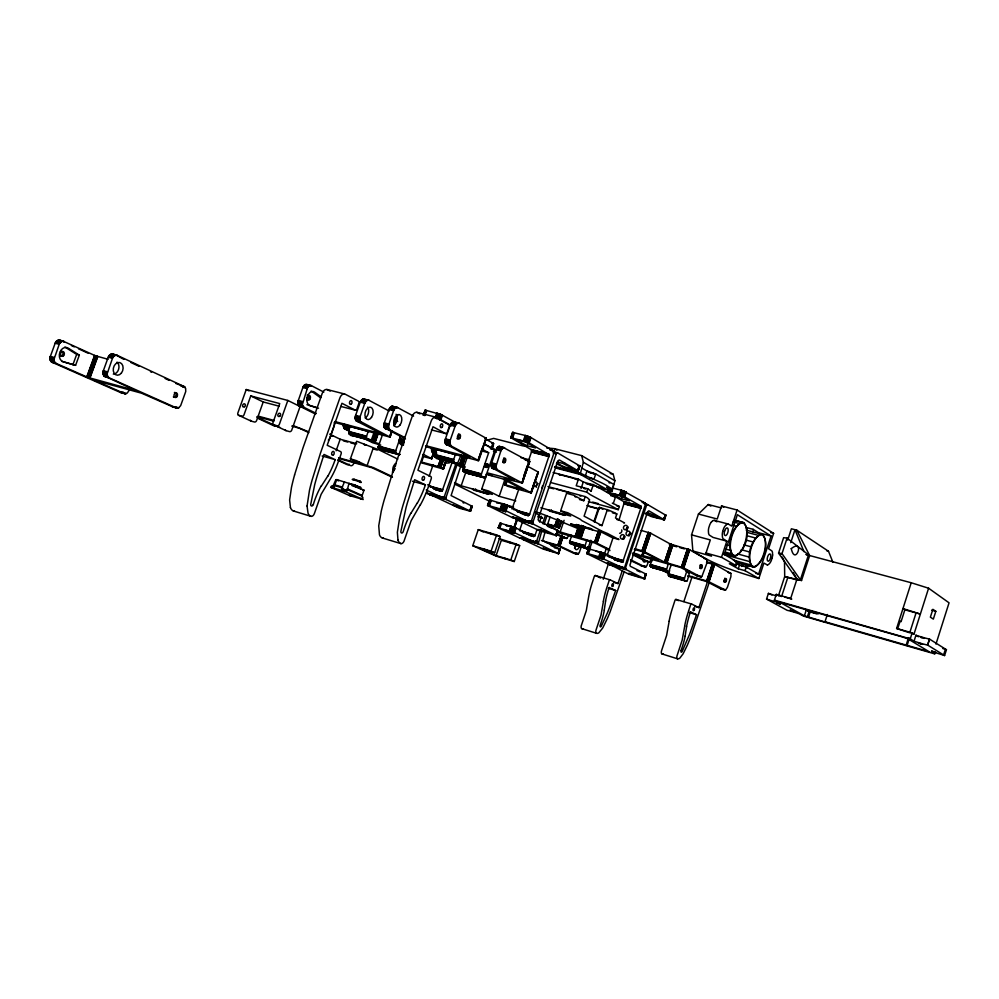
<?xml version="1.0" encoding="UTF-8"?>
<svg xmlns="http://www.w3.org/2000/svg" width="999" height="999" viewBox="0 0 999 999"><rect width="100%" height="100%" fill="white"/><g stroke="black" fill="none" stroke-linecap="round" stroke-linejoin="round"><path stroke-width="1.5" d="M669.742 570.766L668.493 572.19L666.308 570.591L668.393 563.336M671.615 575.923C664.947 580.169 671.066 564.148 671.678 564.959M315.534 414.061L299.5 406.131L298.264 404.707L298.102 401.074L302.872 387.5L304.545 385.015L306.718 384.44L311.451 385.689L323.838 392.095M316.308 413.449L303.821 407.267L302.285 404.745L307.442 387.999L308.866 386.126L311.039 385.539M689.872 571.366L687.449 580.207L686.213 581.318L684.49 580.407L684.24 579.108L687.25 569.78M607.454 548.888L607.966 549.925L608.915 548.863M343.394 426.049L343.594 424.213L347.814 425.337L347.764 428.309L349.063 430.144L344.505 428.796L343.394 426.049L347.615 427.172M354.071 435.015C348.876 438.524 347.065 428.958 350.861 426.635L368.993 431.63M334.777 421.528L381.443 433.841L356.356 420.941L355.244 418.631L355.607 415.397L360.489 401.548L363.199 398.976L368.956 400.299L389.185 411.026M334.715 422.515L390.159 437.15L360.264 421.391L359.915 417.22L364.76 403.321L366.421 400.761L368.569 400.149M349.5 434.203L367.045 438.973L366.358 436.825L368.244 431.256M400.099 454.258L381.843 450.137L378.696 448.501L378.421 446.378L382.567 434.453M405.494 439.023L384.403 427.734L384.091 423.539L388.961 409.503L391.908 406.268L397.352 407.455L413.574 416.121M404.595 437.425L389.96 429.907L388.623 427.934L388.698 424.737L393.818 410.052L395.229 408.091L397.352 407.455M399.513 454.695L395.966 453.284L395.442 451.623L400.724 436.088M403.359 445.279C398.289 444.617 398.813 438.861 400.711 435.614M403.858 443.256L404.12 439.61L399.725 438.436M488.199 465.334L487.687 463.848L486.463 464.423L486.538 467.47L488.199 465.334L485.402 464.585M435.552 453.908L432.192 451.985L431.556 448.226M439.822 458.029C434.515 461.738 433.316 451.486 436.888 449.475L456.118 454.77M431.593 450.649L436.101 451.848L436.201 448.788M425.899 445.704L469.967 457.292L445.504 443.793L445.454 438.848L450.437 424.513L453.096 421.815L459.115 423.201L486.401 438.399L485.352 438.286M460.701 466.333L451.086 495.566L472.077 506.243L470.529 511.276L446.278 499.575L445.679 498.501L457.33 463.773L461.188 454.945M486.326 438.286L478.733 460.664L451.236 446.029L449.862 443.431L450.274 440.109L455.269 425.749L456.668 423.726L458.741 423.052M772.602 555.007L772.489 552.572A7.492 3.109 -74.7 0 0 771.852 550.899L768.581 548.738L773.613 533.341L737.087 510.002L721.54 505.969L717.232 519.005L698.438 514.048L691.545 534.852L692.856 550.973C713.011 564.647 735.963 571.49 758.853 578.508L763.898 563.074L767.269 564.91M435.427 457.28L454.108 462.35L453.471 460.164L455.407 454.395M483.553 443.568L494.13 449.338L494.742 450.549L485.264 477.784L466.333 473.051L463.336 471.428L463.111 469.255L467.532 456.343M485.264 477.784L481.68 476.511L481.256 474.488L488.661 452.734L482.042 449.15M487.699 472.952L514.11 479.932L491.62 467.52L491.433 463.449L496.366 449.026L498.076 446.765L499.962 446.541M338.611 457.754L361.139 464.023L350.387 458.916L356.655 441.258L379.258 450L397.764 459.078M527.584 466.196L538.386 472.14L531.381 492.907L504.22 478.558L522.44 483.091L497.152 469.692L495.879 466.633L501.073 450.249L503.558 447.614L529.745 461.738L528.683 461.613M522.427 538.049L522.914 539.497L543.144 549.038L558.678 553.683L560.077 549.15L542.719 540.596L545.179 531.518M527.959 462.325L531.543 451.798L531.368 449.725L510.701 437.624L527.996 442.195L549.35 454.907L529.557 514.31L528.246 515.621L523.501 514.323M515.322 517.894L515.884 519.268L539.285 530.669L556.418 535.651L533.466 524.238L533.116 521.678L556.505 453.371L557.679 452.934L579.969 466.021L577.909 465.771M558.678 553.683L538.236 543.793L541.608 531.593M590.809 540.259L588.336 547.564L587.137 548.688L569.917 543.344L569.692 541.533L571.69 535.651L568.768 534.665L571.678 535.626M400.199 442.932L400.674 444.48L401.923 444.105M587.137 548.688L584.765 546.853L586.825 540.009M123.264 392.058L120.429 392.482L51.611 362.05L50.087 359.665L50.125 357.055L55.17 343.231C56.394 338.948 61.738 339.772 64.373 342.32M124.101 359.353C120.005 358.054 111.126 349.725 108.242 357.217L103.122 371.366L103.771 375.674L135.876 390.621L87.862 377.397L56.056 363.386L54.495 361.888L53.946 359.465L59.428 343.668L61.039 341.783L63.124 341.171L95.405 355.769L108.029 359.29M619.055 519.855L624.437 502.022L607.604 492.257L608.266 489.597M609.053 564.023L628.796 574.188L644.817 578.921L625.961 569.517L625.724 567.232L646.653 505.044L647.639 504.607L665.983 515.334L664.797 515.297M689.298 570.928L688.199 572.976L687.961 570.978M607.854 562.912L606.83 563.411L587.175 553.796L588.311 548.713L604.045 553.209L622.764 561.913L641.183 507.092L640.759 506.081L624.038 496.528L607.392 491.995M668.493 572.19L652.397 567.582C647.002 566.683 653.758 559.153 652.697 558.691C650.561 557.704 649.338 557.979 652.247 558.778M107.118 373.838L112.687 357.692L114.298 355.744L116.871 355.182L184.103 386.526L185.664 388.474L185.727 391.558L180.669 405.619L178.721 407.792L176.823 408.104L109.166 377.834L107.642 376.311L107.118 373.838L102.947 372.714M733.154 555.781C726.148 545.804 731.256 528.071 741.708 522.227L744.03 522.714C750.811 532.779 745.803 550.162 735.489 556.168L724.4 553.371M752.309 566.845C745.666 557.055 750.661 539.997 760.676 534.128L762.886 534.565C769.317 544.455 764.422 561.176 754.545 567.195L737.274 562.687M603.433 601.261L601.023 615.159L596.078 629.907A2.96 1.436 -72.7 0 0 596.565 633.291A8.042 3.896 -72.8 0 0 598.838 632.792L602.709 627.996L607.355 618.531A126.111 64.598 -73.4 0 0 610.314 611.326L624.275 571.391M604.245 610.077L605.606 600.986M669.168 621.278L666.608 635.451L661.613 650.524A3.022 1.361 -72.8 0 0 662.012 653.933L677.509 658.803M684.74 625.986L682.142 640.222L677.359 654.782A3.034 1.349 -72.9 0 0 677.434 658.778A8.279 3.671 -72.9 0 0 679.919 658.041L683.141 653.771L687.349 645.154A120.592 56.319 -73.5 0 0 691.008 636.076L709.465 581.83M686.613 626.723L685.114 636.038M546.74 447.977L554.22 448.638L581.68 455.631L613.211 474.275L614.885 480.719L612.125 491.208L597.09 487.25M585.339 475.899L586.987 471.004L595.741 473.951L613.686 484.365L612.075 489.16C602.434 481.83 590.871 478.796 580.481 473.114L583.354 462.275L581.68 455.631M722.689 531.418L723.663 528.459A7.93 3.472 -74.9 0 1 725.012 526.098L726.573 524.45M772.177 557.817L771.265 560.601A7.492 3.109 -74.7 0 1 770.017 562.912L768.618 564.435A7.492 3.109 -74.7 0 1 767.294 564.885M294.568 474.912L302.972 447.939L322.215 393.394A5.794 3.734 -76.3 0 1 327.51 389.71L330.169 391.096M944.592 655.556L946.44 649.725L929.482 639.06A14.061 1.261 17.6 0 1 915.946 635.227L914.048 641.196A14.073 1.211 17.6 0 0 927.584 645.054L944.592 655.556A13.561 1.111 17.6 0 0 931.38 651.748L934.927 653.92L803.396 616.071L799.225 613.786A12.775 1.024 18 0 0 787.15 610.314L766.558 599.063L768.406 593.381A13.249 1.161 18.1 0 0 776.348 595.829M935.826 611.313L933.341 619.118L930.381 617.145L932.879 609.303L935.826 611.313L931.592 610.152M927.584 645.054L929.482 639.06M927.596 645.242L929.507 639.248M935.963 644.105L949.05 602.822L928.595 588.224L911.213 582.754L806.181 554.62M943.568 655.082L945.416 649.25M916.071 612.899L909.727 632.804L896.615 628.471L911.213 582.754M897.577 629.058L900.111 621.103L901.061 621.69L904.857 609.79L902.971 608.566L920.366 614.085L904.857 609.79M827.322 614.51L824.987 621.74L825.986 622.302L804.382 615.821L779.732 602.235L902.596 637L907.816 638.786L929.02 651.66L906.168 645.092L908.528 637.649M907.067 645.629L909.427 638.199M914.048 641.196L910.239 638.873L912.149 632.866L896.615 628.471M911.163 633.216L914.023 634.028L928.595 588.224M784.977 597.152L791.757 599.075L790.684 598.463L796.927 579.245L793.256 572.614M782.155 557.055L784.502 561.85L784.702 576.548L801.535 580.519L809.64 555.544L796.777 530.194L791.383 528.783L787.699 540.097M804.382 615.821L806.181 610.277L818.144 613.973M807.417 616.695L809.215 611.138M808.428 617.257L810.226 611.713M755.831 573.339L758.616 574.113L771.066 536.038L737.374 514.697L724.287 554.445L737.374 561.95L736.163 565.634L729.332 563.748L738.261 568.793L745.029 570.666L758.853 578.508M787.062 538.136L808.516 554.832L800.399 579.832L782.005 553.621L787.062 538.136L783.616 537.662L778.571 553.109L796.927 579.245L801.535 580.519M790.758 542.657L794.979 529.72L803.92 551.585M766.558 599.063A13.249 1.111 18.1 0 0 778.883 602.584L774.412 600.137L776.285 594.393L790.684 598.463M787.811 577.41L781.593 596.49L778.483 595.616L784.702 576.548L797.664 580.132M738.261 568.793L739.46 565.147L735.639 562.961M745.029 570.666L746.228 567.02L739.46 565.147M747.002 567.919L747.889 565.209M683.878 601.56L692.182 576.423M692.856 550.973L711.513 556.143L705.993 553.034L710.314 539.947L691.545 534.852M688.598 610.926L690.509 605.169A1.511 0.674 -73.7 0 1 691.595 604.033L698.888 607.604L713.486 563.748L706.867 561.875M688.436 575.711L706.743 580.931L712.499 563.448M706.743 580.931L712.737 563.511M706.967 581.006L712.986 563.586M707.217 581.081L713.236 563.661M713.736 563.836L730.968 573.588L730.906 576.66L727.384 587.424L725.536 590.109L707.966 581.331L713.486 563.748M708.204 581.406L713.973 563.923M708.428 581.493L714.185 563.998M708.628 581.568L714.385 564.085M708.803 581.643L714.56 564.16M709.078 581.78L714.71 564.235M736.163 565.634L721.503 557.317L726.835 541.146L723.189 538.811A7.93 3.472 -74.9 0 1 722.427 537.025L722.265 534.428A7.93 3.472 -74.9 0 1 722.702 531.443M737.087 510.002L731.78 526.123L728.396 524.088L714.185 520.342A7.892 3.509 -74.9 0 0 712.649 520.854M644.33 578.883L645.966 574.075L630.357 566.296L629.919 565.084L647.627 511.688L648.875 510.826L664.485 519.867L651.173 516.52L645.229 513.711M663.96 519.93L665.621 515.034M644.555 578.921L645.966 574.075M664.198 519.955L665.821 515.159M644.717 578.933L646.166 574.188M664.36 519.942L665.933 515.259M670.491 544.105L689.322 549.662L706.668 559.278L706.942 562.974L701.885 576.498L700.624 576.848L683.129 567.644L664.51 562.1L670.491 544.105L650.599 533.191L641.083 530.394M664.647 562.162L670.616 544.18M664.797 562.237L670.779 544.255M664.984 562.312L670.966 544.33M665.197 562.4L671.178 544.418M665.434 562.487L671.403 544.505M665.671 562.574L671.64 544.592M665.921 562.662L671.902 544.68M666.183 562.749L672.152 544.767M666.445 562.824L672.414 544.855M666.695 562.912L672.664 544.93M666.932 562.974L672.901 544.992M681.38 567.07L687.374 548.988M681.63 567.132L687.612 549.063M681.88 567.22L687.861 549.138M682.13 567.295L688.124 549.225M682.392 567.382L688.386 549.313M682.654 567.469L688.636 549.4M682.891 567.557L688.885 549.487M683.129 567.644L689.11 549.575M683.328 567.732L689.322 549.662M683.516 567.807L689.51 549.737M683.803 567.944L689.66 549.812M613.561 582.267L617.969 583.566L622.327 570.541M634.952 548.751L642.107 550.761L648.251 532.355M642.107 550.761L648.488 532.43M642.357 550.836L648.751 532.504M642.607 550.911L649.013 532.579M664.51 562.1L643.131 551.086L649.275 532.679M632.367 553.196C640.234 553.021 644.23 560.951 643.306 551.236M642.07 555.531L649.537 532.767M641.932 555.357L649.787 532.854M642.22 555.981L650.024 532.942M642.444 556.043L650.237 533.029M642.632 556.093L650.424 533.116M644.455 551.598L650.599 533.191M644.592 551.66L650.724 533.266M648.451 561.538L646.902 565.721L645.104 567.045L630.556 559.715M663.299 519.805L664.048 517.557M644.03 578.821L645.541 574.275L646.291 574.275M663.661 519.88L665.159 515.359M593.893 521.565L598.339 508.341L599.475 508.953L586.875 505.531M594.53 521.94L599.425 507.38L608.903 510.214A116.746 12.662 18.3 0 0 614.597 512.737L616.833 513.973L615.496 517.969L624.55 522.939L623.688 522.802M587.175 553.796L588.399 548.701M586.95 553.671L588.548 548.701M607.642 491.933L608.428 489.585M586.8 553.446L588.773 548.738M607.867 491.958L608.666 489.597M587.175 553.483L589.073 548.788M608.166 491.995L608.965 489.635M587.474 553.533L589.422 548.876M608.528 492.057L609.315 489.697M587.824 553.621L591.92 542.532M608.94 492.157L609.74 489.797M588.236 553.733L590.297 549.113M609.402 492.27L610.189 489.91M547.215 525.462L560.177 531.93L594.63 542.257L598.563 530.556M594.63 542.257L598.788 530.619M594.855 542.332L599.038 530.694M595.092 542.407L599.288 530.769M609.527 549.45L595.604 542.569L599.537 530.856M595.854 542.657L599.787 530.944M596.091 542.744L600.024 531.031M596.316 542.819L600.249 531.118M599.338 524.875L601.997 525.599L607.392 509.527M596.528 542.907L600.461 531.206M596.715 542.981L600.649 531.281M596.878 543.056L600.811 531.356M597.015 543.119L600.948 531.418M588.411 501.61L618.281 509.665L619.355 506.481L613.286 503.521L615.434 497.115L593.331 484.577A11.401 1.311 18.7 0 1 583.291 481.93L578.433 479.183L553.084 472.527M588.698 553.858L598.776 556.755L600.374 551.985M619.517 494.955L621.103 490.209L623.214 490.859L645.129 503.059L645.541 504.07L624.75 567.007L623.488 568.231L598.776 556.755M599.275 556.905L600.874 552.135M620.017 495.092L621.603 490.347M599.8 557.067L601.398 552.297M620.541 495.242L622.14 490.509M600.337 557.242L601.935 552.472M621.078 495.417L622.677 490.671M600.886 557.417L602.484 552.647M621.628 495.591L623.214 490.859M601.423 557.604L603.021 552.834M622.165 495.779L623.763 491.046M621.478 498.813L613.935 494.905A6.244 0.712 18.5 0 1 616.121 494.555A6.244 0.712 18.5 0 1 624.387 497.677L629.358 500.911L621.478 498.813L622.527 495.704M601.947 557.792L603.546 553.021M622.689 495.979L624.275 491.233M602.447 557.979L604.045 553.209M623.176 496.166L624.762 491.433M602.897 558.154L604.495 553.396M623.626 496.353L625.224 491.62M604.557 553.721L606.418 548.164M603.309 558.329L604.907 553.558M624.038 496.528L625.624 491.795M603.658 558.478L605.257 553.708M624.387 496.703L625.973 491.97M603.958 558.616L605.556 553.846M624.662 496.853L626.248 492.12M606.967 555.906L613.249 537.15M603.271 579.233L608.578 563.399M547.514 523.888L554.832 525.949L557.155 519.068M554.832 525.949L557.38 519.143M555.057 526.011L557.629 519.218M555.307 526.086L557.879 519.293M540.809 507.804L570.704 516.058L560.664 510.789L566.583 493.294L573.738 495.254L583.803 500.711L585.202 496.59L547.964 486.6M561.738 521.078L559.39 527.971L555.806 526.248L558.141 519.38M556.068 526.336L558.391 519.468M556.318 526.436L558.641 519.555M556.543 526.523L558.878 519.642M556.768 526.61L559.09 519.73M557.13 526.76L559.29 519.817M557.28 526.835L559.602 519.955M556.393 463.723L563.636 467.345L577.509 471.004L579.195 466.046M555.894 535.277L557.579 530.282L538.661 520.841L538.111 519.48L557.867 460.839L559.328 459.94L578.284 470.904L577.509 471.004M577.797 470.517L579.47 465.559M555.968 535.651L557.579 530.282M577.822 471.041L579.707 465.709M556.193 535.676L557.829 530.419M547.464 524.687L558.916 527.909L561.238 521.053M578.046 471.041L579.882 465.834M556.343 535.676L558.104 530.669L556.992 530.531M558.916 527.909L561.513 520.941M578.209 471.029L579.957 465.946M559.078 527.947L561.613 520.991M560.177 531.93L564.098 520.317M578.433 479.183L576.211 485.751L587.812 488.836L591.121 491.133L593.331 484.577M541.421 540.509L557.879 545.242L560.801 536.6M557.879 545.242L561.013 536.663M558.091 545.304L561.713 535.289M558.304 545.379L561.938 535.364M581.393 546.528L579.233 552.709L577.26 554.308L558.753 545.516L562.162 535.439M558.978 545.604L561.9 536.962M559.203 545.679L562.125 537.037M559.403 545.754L562.325 537.112M559.602 545.829L562.524 537.187M559.777 545.904L562.687 537.262M560.052 546.028L562.849 537.325M558.004 553.608L559.702 548.951M558.279 553.658L559.927 549.063M558.478 553.696L560.077 549.15M581.093 488.461L583.291 481.93M618.281 509.665L590.334 494.705L586.7 492.132L587.812 488.836M594.093 478.833L595.741 473.951M575.199 536.176L578.146 527.422M575.424 536.238L578.371 527.484M575.661 536.313L578.621 527.559M575.911 536.388L578.871 527.634M576.161 536.475L579.12 527.722M576.411 536.563L579.37 527.809M576.66 536.65L579.607 527.897M576.885 536.738L580.332 526.523M577.097 536.813L580.544 526.61M577.285 536.9L580.731 526.685M577.584 537.037L581.381 525.299M578.721 537.599L582.517 525.886M578.883 537.674L582.817 526.023M579.083 537.749L583.004 526.098M579.295 537.837L582.729 527.647M579.52 537.924L583.441 526.273M579.757 538.011L583.678 526.361M580.007 538.099L583.928 526.448M580.257 538.174L584.178 526.535M580.506 538.261L584.427 526.61M580.744 538.336L584.665 526.685M580.968 538.399L584.902 526.748M506.318 480.382L504.807 484.79L507.442 486.226L530.856 492.844L537.375 473.676M530.856 492.844L538.161 471.99M531.043 492.882L538.286 472.077M522.477 521.977L519.53 530.619L535.152 535.089L537.112 529.295M516.221 544.055L519.655 545.641L514.26 561.525L510.801 559.977L516.221 544.055L498.801 538.511M539.572 522.052L541.533 516.271M540.621 529.47L536.588 541.346L535.427 542.507L513.361 532.167L498.126 527.784L519.567 537.962L537.986 543.044M542.594 523.663L545.054 516.408M544.068 524.338L547.015 515.634M550.761 511.426L548.301 510.164L565.022 515.372L550.761 511.426L551.311 509.802M547.127 525.761L550.049 517.132M513.274 516.958L512.062 517.457L488.136 505.756L489.023 503.146M511.251 438.211L512.612 432.405L526.336 435.726L530.993 437.574L554.433 451.536L531.431 520.904L529.682 522.427L504.782 510.227L487.537 505.282L488.136 505.756M488.548 505.419L490.771 500.299L506.568 504.982L528.071 515.609M511.738 437.674L513.511 432.492M488.986 505.531L490.771 500.299M512.162 437.774L513.948 432.579M489.46 505.656L491.258 500.424M512.649 437.887L514.435 432.692M515.721 500.874L499.188 496.303L504.945 479.433M504.982 484.94L506.53 480.357M505.119 485.014L506.668 480.382M504.845 484.765L506.855 480.419M505.344 484.827L507.067 480.469M505.569 484.877L507.305 480.531M500.212 508.678L502.01 503.421M523.451 440.634L525.237 435.414M500.749 508.828L502.547 503.583M523.988 440.784L525.774 435.564M501.311 509.003L503.109 503.746M524.562 440.946L526.336 435.726M501.91 509.19L503.696 503.946M525.149 441.133L526.935 435.914M502.509 509.39L504.308 504.145M525.749 441.333L527.534 436.113M503.109 509.602L504.907 504.345M526.348 441.533L528.121 436.326M503.696 509.815L505.494 504.557M526.923 441.758L528.708 436.538M498.226 527.859L500.287 523.176L514.935 527.547L533.603 536.463L535.152 535.089M504.258 510.027L506.043 504.77M527.484 441.97L529.258 436.763M498.401 527.959L500.024 523.126M498.713 527.784L500.287 523.176M498.651 528.084L499.825 524.637M504.782 510.227L506.568 504.982M527.996 442.195L529.782 436.975M496.603 534.94L500.162 536.588L494.642 552.772L491.071 551.173L496.603 534.94L478.271 529.62L472.752 545.741L496.228 556.156L514.26 561.525M499.038 527.859L500.611 523.251M505.257 510.427L507.042 505.182M527.21 445.804L518.219 441.108A6.893 0.862 19 0 1 520.079 440.422A6.893 0.862 19 0 1 529.37 443.956L535.614 447.952L527.21 445.804L527.996 443.519M528.471 442.407L530.244 437.187M499.425 527.959L500.998 523.351M505.669 510.614L507.467 505.357M528.883 442.607L530.656 437.387M499.85 528.071L501.423 523.464M506.018 510.776L507.817 505.531M529.22 442.782L530.993 437.574M510.801 559.977L496.103 555.606L501.498 539.76M512.012 509.09L518.993 488.623M523.826 475.861L527.235 465.884M523.114 478.771L528.459 463.099M521.878 483.104L528.683 463.149M522.065 483.141L529.445 461.488M509.34 530.806L510.914 526.173M509.815 530.944L511.388 526.311M510.314 531.093L511.888 526.473M510.839 531.268L512.412 526.635M511.363 531.443L512.937 526.81M511.888 531.618L513.461 526.997M512.412 531.805L516.733 519.443M513.911 528.084L516.845 519.455M512.899 531.992L517.145 519.53M517.332 519.58L514.435 528.084L512.912 527.385M513.361 532.167L514.935 527.547M513.773 532.33L515.347 527.709M514.135 532.492L515.709 527.872M514.448 532.629L516.021 528.009M690.446 611.813L696.528 614.735L690.609 631.48A196.953 95.642 -73.7 0 1 689.21 635.177L682.13 651.498A1.511 0.674 -73 0 1 681.131 652.085A1.511 0.674 -73 0 1 681.118 650.411M486.101 476.298L481.73 489.048L492.32 494.405L461.176 485.801L465.946 471.94M425.611 446.665L477.984 460.576L482.28 448.076M477.984 460.576L486.063 438.124M478.209 460.626L486.213 438.211M489.098 492.632L488.548 494.218L475.024 490.484L475.574 488.898M469.617 511.138L471.278 506.306L472.227 506.406L470.529 511.276L459.016 508.129L429.183 494.08M469.955 511.213L471.615 506.006M493.131 443.269C494.655 447.889 488.873 452.172 493.131 443.269L484.99 438.773M470.217 511.251L471.878 506.131M491.745 448.239L493.394 443.431M491.895 448.638L493.581 443.556M487.524 505.394L489.46 500.049L490.347 500.199M512.612 432.405L510.776 437.899L512.837 432.405M487.649 505.482L489.685 500.062M488.299 504.308L489.185 501.698M510.976 438.049L512.749 432.867M488.186 505.344L489.972 500.112M511.363 437.624L513.136 432.43M433.753 453.209L431.83 458.753L422.614 456.368M429.095 476.348L433.116 464.722M428.596 486.401L431.181 478.908A1.986 1.161 -74.6 0 0 430.769 476.523L417.932 470.229L432.992 426.76L445.629 433.541A1.986 1.161 -75.8 0 0 447.315 432.242L449.238 426.648A1.986 1.161 -76 0 0 448.851 424.225L436.263 417.332A6.031 3.559 -76 0 0 431.106 421.253L411.388 478.134L402.709 506.231A142.645 79.046 -73.8 0 0 399.425 519.168L397.377 532.267L397.964 540.022M423.564 456.368L421.59 462.062L438.037 466.533L440.509 459.365M438.037 466.533L440.759 459.44M438.286 466.595L441.034 459.515M438.549 466.683L441.308 459.602M438.836 466.77L441.595 459.702M446.578 460.439L443.556 469.043L439.41 466.97L442.382 458.366M439.697 467.07L442.669 458.466M439.972 467.17L442.944 458.578M440.222 467.282L443.194 458.678M440.459 467.37L442.932 460.214M440.671 467.47L443.144 460.302M440.846 467.557L443.319 460.389M421.029 462.724L442.957 468.943L445.904 460.377M442.957 468.943L446.116 460.427M443.156 468.993L446.241 460.202M443.319 469.018L446.491 460.339M435.514 489.672L441.046 491.221L442.445 490.247L452.26 461.925M456.156 463.099L443.943 497.627L442.869 497.914L426.248 489.997M465.297 466.933L459.378 465.047L462.275 456.643M459.565 465.147L462.462 456.73M459.777 465.234L463.149 455.432M460.015 465.347L463.399 455.532M460.289 465.447L463.661 455.644M460.576 465.559L463.948 455.756M460.864 465.671L464.248 455.856M461.163 465.771L464.547 455.969M461.476 465.871L464.847 456.068M461.763 465.971L465.147 456.156M462.05 466.046L464.947 457.642M462.312 466.121L465.209 457.717M423.264 415.309L425.012 410.289L426.648 410.539L441.208 414.61L457.305 423.401M423.451 415.297L425.199 410.277M424.413 413.274L425.012 410.289M423.713 415.322L425.462 410.302M424.051 415.372L425.799 410.352M424.45 415.459L426.198 410.427M424.912 415.559L426.648 410.539M435.052 418.144L436.8 413.099M435.552 418.281L437.3 413.236M436.101 418.431L437.849 413.386M436.663 418.618L438.411 413.561M438.986 413.761L437.237 418.806L439.572 413.961M438.399 419.23L440.147 414.173M440.696 414.398L438.948 419.443L440.359 420.067L442.107 415.022M439.46 419.655L441.208 414.61M439.935 419.867L441.683 414.822M442.457 415.209L440.709 420.242L451.073 425.911M433.866 451.573L431.531 458.741L434.016 451.66M434.203 451.785L431.83 458.753L423.151 454.258M609.14 587.487L615.659 590.509L609.777 606.805A176.798 92.994 -73.5 0 1 607.479 612.674L601.273 626.236A1.474 0.712 -72.8 0 1 600.237 626.785A1.474 0.712 -72.8 0 1 600.187 625.137A45.567 22.565 -72.9 0 0 604.37 610.064M374.25 431.88L371.566 439.423L369.805 440.347M379.533 443.843L372.19 441.595L375.237 432.879M372.377 441.683L375.424 432.967M372.59 441.783L375.636 433.067M372.839 441.883L375.886 433.166M373.102 441.995L376.148 433.279M373.389 442.095L376.436 433.379M373.676 442.207L376.723 433.491M373.976 442.307L377.01 433.591M374.263 442.407L377.31 433.691M374.55 442.495L377.597 433.778M374.812 442.569L378.371 432.405M391.77 476.323L373.339 467.594L367.083 465.684L373.189 448.189M375.062 442.644L378.621 432.48M363.149 497.977L362.15 497.352L362.175 495.429L363.998 490.184L348.976 483.416L336.725 479.607L334.153 486.738M389.498 437.075L390.497 434.203M393.993 424.175L396.491 417.008M389.71 437.112L391.77 431.093M393.768 425.362L397.277 415.309M389.885 437.15L391.933 431.181M393.881 425.674L397.44 415.397M390.109 437.162L392.058 431.256M394.018 425.699L397.552 415.472M336.126 450.749L340.172 439.235L329.695 434.165M336.725 479.607L337.737 480.144L335.864 479.657L332.792 486.538L334.578 487.05M348.976 483.416L347.09 490.671L344.068 489.76L341.546 488.723L344.48 481.83M287.824 400.449L279.383 424.275A2.06 1.573 -64.3 0 1 277.16 425.786L273.851 424.887A2.06 1.573 -64.3 0 1 273.002 422.54L279.732 403.584L250.749 395.929L244.068 414.66A2.035 1.536 -64.4 0 1 241.895 416.171L238.661 415.297A2.023 1.523 -64.5 0 1 237.862 412.999L246.229 389.535L287.824 400.449L300.087 406.518L291.745 430.107A2.035 1.573 -64.3 0 1 289.535 431.605L286.238 430.706A2.035 1.561 -64.3 0 1 285.414 429.97M250.749 395.929L263.212 401.96L256.606 420.517A2.023 1.536 -64.5 0 1 254.458 422.003L251.236 421.141A2.01 1.523 -64.5 0 1 250.349 420.192M61.863 361.388L72.939 364.623L76.673 354.408L65.472 347.39A7.305 5.657 -76.1 0 0 64.873 347.078M75.587 365.334L79.333 355.12L68.132 348.102A7.318 5.657 -76.1 0 0 59.878 352.31A7.318 5.657 -76.1 0 0 63.137 361.7L75.587 365.334L72.939 364.623M86.738 376.948L94.605 355.419M86.988 377.06L94.843 355.532M87.263 377.172L95.117 355.644M87.55 377.285L95.405 355.769M87.862 377.397L95.717 355.894M88.187 377.522L96.041 356.006M88.499 377.634L96.354 356.119M88.824 377.747L96.678 356.231M89.136 377.847L96.978 356.343M89.423 377.947L97.278 356.431M89.698 378.022L97.54 356.506M89.935 378.097L97.79 356.581M651.623 559.452L649.138 562.212L633.853 554.345L680.644 567.507L696.578 575.686L697.851 575.349M568.955 535.789L566.396 538.436L556.905 533.778M128.908 390.721L127.173 393.131L124.8 393.718L94.618 380.369L141.583 393.206L173.202 407.03M410.864 513.386L417.207 503.071M420.354 504.67L411.101 520.779L404.458 539.872A4.021 2.373 -72.9 0 1 400.736 543.556A10.964 6.469 -73.1 0 1 397.952 540.047M327.797 476.036L321.428 485.951M653.458 566.908L652.522 567.619M711.138 522.327L712.687 520.779M741.583 566.458L743.581 564.373M698.438 514.048L708.229 504.52L721.178 507.879M572.702 544.03L571.99 544.355M445.716 498.751L426.311 493.231L427.385 492.944M560.664 510.789L567.819 512.787L580.369 519.318A115.896 10.964 18.3 0 0 581.905 520.666L601.885 531.093A116.883 11.151 18.3 0 0 607.604 533.553L618.98 539.547L612.112 537.599L602.784 532.767L570.654 523.801C613.024 545.129 514.023 499.95 538.748 514.897M545.354 542.157L558.366 545.953L573.626 553.246L577.147 553.633M555.744 533.99L562.449 537.3L563.823 537.012M352.372 479.42L353.221 479.882M349.25 483.491L361.039 487.587L359.103 487.275M632.792 554.757L644.992 561.013L648.626 561.638M560.164 549.263L558.803 549.013M350.387 458.891L356.131 460.539L367.083 465.684M486.438 440.372L493.656 438.399L522.814 445.866L527.297 446.266M641.87 565.921L630.694 560.614M489.572 533.129L492.12 533.953M481.768 489.085L488.511 490.946L499.188 496.303M359.827 462.699L356.918 461.638L359.89 462.674M509.253 542.257L511.513 542.944M352.41 479.333L361.188 482.405M330.632 487.225L344.655 491.333L363.224 499.562L349.338 495.479L330.669 487.275M361.064 482.467L360.139 482.292M503.858 558.104L506.493 558.99L503.883 558.141M612.075 489.16L607.542 488.598L612.125 491.208M806.193 554.482L809.64 555.544M782.005 553.621L778.571 553.109L780.918 554.545M920.566 637.087L923.301 637.874M351.173 484.04L353.621 484.715M514.96 528.721L515.971 528.821L514.897 528.184M642.27 555.407L658.728 560.052L643.106 551.885L634.34 549.413M923.451 638.261L924.4 638.373L923.738 638.036M595.904 551.186L598.613 551.935M589.972 484.74L590.834 484.84L590.047 484.403M645.541 574.275L644.792 574.088M491.895 443.556L493.693 443.668M326.86 389.485L344.518 393.968M416.77 412.312L435.639 417.107M305.856 384.403L311.451 385.689M363.199 398.976L368.956 400.299M391.908 406.268L397.739 407.617M453.096 421.815L459.115 423.201M305.407 384.515L309.74 385.614M362.762 399.101L367.282 400.249M391.471 406.393L396.079 407.567M452.672 421.953L457.505 423.176M304.97 384.727L309.29 385.826M362.325 399.313L366.845 400.462M391.034 406.618L395.654 407.792M452.26 422.177L457.08 423.401M304.545 385.015L308.866 386.126M361.913 399.612L366.421 400.761M390.621 406.918L395.229 408.091M451.835 422.502L456.668 423.726M304.133 385.389L308.454 386.488M361.501 400L366.021 401.148M390.209 407.305L394.83 408.491M451.448 422.902L456.268 424.125M303.758 385.839L308.079 386.938M361.126 400.462L365.646 401.61M389.847 407.767L394.455 408.953M451.073 423.376L455.894 424.6M303.409 386.338L307.742 387.45M360.789 400.974L365.309 402.122M389.498 408.304L394.118 409.478M450.736 423.913L455.556 425.149M303.122 386.9L307.442 387.999M360.489 401.548L365.01 402.697M389.21 408.878L393.818 410.052M450.437 424.513L455.269 425.749M549.562 449.762L553.995 450.899M551.298 450.387L554.258 451.148M302.872 387.5L307.205 388.611M360.239 402.16L364.76 403.321M388.961 409.503L393.569 410.676M450.187 425.149L455.007 426.373M553.259 451.81L557.679 452.934M554.083 452.185L557.017 452.934M553.733 452.435L556.843 453.047M553.558 452.622L556.505 453.371M498.576 503.021L496.728 502.997M553.409 452.834L556.356 453.583M553.259 453.071L556.206 453.833M531.106 449.475L549.1 454.27M531.468 449.9L549.2 454.458M531.555 450.112L549.288 454.67M531.618 450.349L549.35 454.907M531.655 450.611L549.375 455.182M531.655 450.899L549.388 455.457M531.643 451.198L549.375 455.756M531.605 451.498L549.325 456.056M531.543 451.798L549.263 456.356M531.456 452.085L549.175 456.655M422.677 455.457L423.226 455.332M332.205 487.712L334.028 488.424L332.305 487.737M610.239 473.501L613.211 474.275M499.238 446.353L504.657 447.752M498.863 446.403L503.558 447.614M498.464 446.541L503.171 447.764M557.342 461.988L562.837 463.411L571.241 467.807A6.593 0.787 18.8 0 1 569.205 468.331A6.593 0.787 18.8 0 1 560.402 464.997L556.918 462.762M498.076 446.765L502.772 447.989M340.784 406.406L355.382 410.189M431.393 429.882L445.804 433.603M497.689 447.077L502.397 448.301M497.315 447.477L502.022 448.688M496.965 447.939L501.673 449.15M496.653 448.451L501.361 449.675M496.366 449.026L501.073 450.249M496.128 449.637L500.836 450.861M491.333 448.613L494.13 449.338M491.483 448.726L494.28 449.45M490.334 448.701L494.542 449.8M520.804 457.567L529.757 459.902M555.119 466.508L580.481 473.114M524.375 459.228L528.896 460.402M554.545 467.095L578.671 473.389L605.769 488.848L586.201 483.691M298.289 400.449L302.61 401.573M355.607 415.397L360.115 416.583M384.29 422.889L388.898 424.088M445.454 438.848L450.274 440.109M493.469 451.348L496.466 452.122M525.337 460.077L528.359 460.864M555.519 467.957L581.181 474.662L575.936 471.665M298.102 401.074L302.422 402.21M355.407 416.046L359.915 417.22M384.091 423.539L388.698 424.737M445.254 439.51L450.074 440.771M297.977 401.723L302.297 402.847M355.269 416.708L359.79 417.882M383.953 424.2L388.561 425.399M445.117 440.184L449.925 441.446M297.902 402.372L302.222 403.496M355.194 417.357L359.715 418.544M383.878 424.862L388.486 426.073M445.03 440.871L449.85 442.132M59.116 340.122L64.123 341.421M112.188 354.008L117.358 355.357M58.591 340.135L62.587 341.183M111.663 354.033L115.847 355.12M481.643 450.899L488.661 452.734M58.067 340.247L62.063 341.296M111.139 354.146L115.322 355.244M297.902 402.997L302.222 404.133M355.194 418.007L359.702 419.193M383.866 425.512L388.474 426.723M445.005 441.533L449.825 442.794M57.542 340.447L61.538 341.496M110.614 354.358L114.798 355.444M297.964 403.608L302.285 404.745M355.244 418.631L359.752 419.805M383.903 426.136L388.511 427.347M445.042 442.17L449.862 443.431M57.043 340.734L61.039 341.783M110.115 354.657L114.298 355.744M298.089 404.183L302.397 405.319M355.357 419.205L359.865 420.392M384.016 426.723L388.623 427.934M445.142 442.769L449.962 444.031M56.568 341.096L60.564 342.145M109.653 355.032L113.836 356.131M298.264 404.707L302.585 405.844M355.532 419.742L360.04 420.929M384.19 427.26L388.786 428.471M445.292 443.306L450.112 444.58M56.144 341.546L60.14 342.595M109.216 355.494L113.399 356.593M298.501 405.169L302.822 406.306M355.756 420.217L360.264 421.391M384.403 427.734L389.011 428.946M445.504 443.793L450.324 445.054M612.437 487.937L621.103 490.209M298.801 405.569L303.109 406.705M356.031 420.616L360.539 421.803M384.677 428.146L389.285 429.358M445.766 444.193L450.586 445.467M735.264 520.404L744.03 522.714M299.126 405.894L304.308 407.617M356.356 420.941L360.864 422.115M385.002 428.471L389.61 429.67M446.078 444.518L450.886 445.791M734.39 520.304L741.708 522.227M55.757 342.058L59.753 343.107M108.841 356.019L113.012 357.118M299.5 406.131L303.821 407.267M356.73 421.178L361.226 422.352M385.364 428.708L389.96 429.907M446.428 444.755L451.236 446.029M573.264 478.184L558.953 474.425L560.164 475.099M574.462 478.871L577.634 479.707M55.432 342.62L59.428 343.668M108.504 356.593L112.687 357.692M55.17 343.231L59.166 344.28M108.242 357.217L112.425 358.316M733.204 521.878L739.073 523.426M770.616 532.554L773.613 533.341M745.841 527.397L753.121 529.32L758.541 532.729L771.066 536.038M733.441 525.399L736.375 526.173M826.747 550.786L828.496 551.248L832.916 562.275M645.129 503.059L642.107 502.26L645.242 503.146M263.212 401.96L279.071 406.168M491.62 462.812L496.328 464.048M746.315 530.169L762.886 534.565M644.367 503.746L647.639 504.607M644.23 503.771L647.24 504.57M399.538 439.061L403.933 440.222M491.433 463.449L496.128 464.697M399.413 439.685L403.808 440.859M491.296 464.098L495.991 465.347M746.64 532.255L758.154 535.314M76.673 354.408L79.333 355.12M343.394 425.449L347.615 426.573M399.338 440.322L403.733 441.483M431.481 448.863L435.989 450.062M491.208 464.747L495.904 465.996M399.313 440.934L403.721 442.107M431.456 449.488L435.964 450.686M485.339 463.773L488.136 464.523M491.183 465.384L495.879 466.633M485.389 464.023L488.186 464.772M485.414 464.298L488.211 465.047M343.444 426.635L347.664 427.759M399.363 441.521L403.758 442.694M431.493 450.087L436.001 451.286M491.208 465.984L495.904 467.232M624.138 501.66L640.871 506.168M343.544 427.185L347.764 428.309M399.463 442.082L402.397 442.857M485.364 464.885L488.161 465.634M491.296 466.558L495.991 467.807M624.35 501.873L641.058 506.456M485.302 465.184L488.099 465.934M550.511 482.48L586.7 492.132M624.5 502.21L641.121 506.643M624.55 502.422L641.171 506.855M359.215 481.168L360.689 481.406L353.596 479.095M343.718 427.684L347.927 428.808M399.612 442.582L402.547 443.369M431.743 451.148L436.251 452.36M485.202 465.472L487.999 466.221M491.433 467.07L496.128 468.319M624.575 502.659L641.183 507.092M343.931 428.121L348.151 429.245M399.825 443.032L402.759 443.818M431.943 451.598L436.451 452.809M485.089 465.746L487.887 466.496M491.62 467.52L496.316 468.781M624.575 502.922L641.183 507.355M624.55 503.184L641.171 507.617M746.915 535.726L755.556 538.024M344.193 428.496L348.414 429.62M400.075 443.406L403.009 444.193M432.192 451.985L436.7 453.184M484.952 465.996L487.749 466.745M491.858 467.907L496.553 469.168M344.505 428.796L348.726 429.92M400.374 443.718L403.309 444.493M432.492 452.285L435.489 453.084M484.79 466.221L487.599 466.97M492.132 468.219L496.828 469.468M624.512 503.446L641.133 507.892M400.711 443.931L403.646 444.717M432.817 452.51L435.814 453.309M484.627 466.421L487.425 467.17M492.457 468.431L497.152 469.692M624.45 503.721L641.071 508.166M484.453 466.57L487.25 467.32M624.375 503.996L640.983 508.429M184.103 386.526L175.949 383.529M184.503 386.763L180.782 385.989M182.155 386.363L184.877 387.088M182.467 386.763L185.19 387.487M349.126 431.556L366.508 436.201M435.127 454.557L453.646 459.515M349.038 431.855L366.421 436.513M435.027 454.882L453.546 459.84M348.976 432.18L366.358 436.825M434.965 455.207L453.471 460.164M348.938 432.492L366.321 437.15M434.915 455.532L453.434 460.489M647.377 512.475L658.329 517.195A6.006 0.649 18.4 0 1 656.043 517.42A6.006 0.649 18.4 0 1 648.164 514.46L645.841 512.949M348.938 432.804L366.308 437.462M434.915 455.844L453.421 460.814M348.963 433.104L366.333 437.762M434.927 456.156L453.446 461.113M349.013 433.379L366.383 438.037M434.977 456.443L453.484 461.401M556.918 489.335L569.805 492.794M745.953 540.059L753.159 541.995M349.101 433.628L366.471 438.299M435.052 456.693L453.558 461.663M349.213 433.853L366.583 438.524M435.152 456.93L453.658 461.9M549.288 487.612L553.746 488.811M349.35 434.041L366.72 438.711M368.331 439.123L371.216 439.897M435.289 457.117L453.783 462.087M616.52 505.719L619.355 506.481M356.581 436.201L371.029 440.084M442.295 459.228L446.553 460.364M449.4 461.126L457.917 463.424M353.284 435.689L370.617 440.347M439.048 458.728L457.717 463.573M352.472 435.676L370.404 440.409M438.261 458.741L456.743 463.711M380.831 445.104L372.714 442.757L361.176 437.087M464.572 467.669L459.19 466.021L449.225 460.926M592.694 502.11L598.301 503.608M50.312 356.418L54.308 357.492M103.322 370.704L107.492 371.84M486.101 474.363L502.335 478.746L523.276 489.685L505.806 484.94M579.457 499.537L583.803 500.711M50.125 357.055L54.121 358.142M103.122 371.366L107.293 372.49M378.509 446.066L395.641 450.699M463.199 468.943L481.418 473.863M743.993 544.88L751.198 546.828M378.421 446.378L395.554 450.999M463.111 469.255L481.318 474.175M50 357.717L53.996 358.803M102.997 372.04L107.168 373.164M378.359 446.678L395.479 451.311M463.037 469.567L481.256 474.488M726.835 541.146L713.024 537.412L709.327 535.077A7.892 3.509 -74.9 0 1 708.553 533.279L708.378 530.694A7.892 3.509 -74.9 0 1 708.803 527.697L709.765 524.762A7.892 3.509 -74.9 0 1 711.126 522.377M378.321 446.99L395.442 451.623M462.999 469.88L481.218 474.812M49.95 358.379L53.946 359.465M378.321 447.29L395.442 451.923M462.987 470.192L481.206 475.124M378.334 447.577L395.467 452.21M462.999 470.492L481.218 475.412M49.975 359.028L53.971 360.115M102.959 373.376L107.143 374.513M378.384 447.852L395.504 452.485M463.049 470.766L481.256 475.699M378.471 448.089L395.592 452.734M463.111 471.016L481.331 475.949M378.571 448.314L395.816 453.134M463.211 471.241L481.543 476.361M50.087 359.665L54.071 360.751M103.059 374.026L107.23 375.149M378.846 448.638L397.065 453.671M463.474 471.578L485.452 477.622M258.167 416.133L274.013 420.429M293.319 425.661L308.541 431.743M382.629 449.962L399.712 454.595M466.908 472.964L485.077 477.897M50.262 360.264L54.246 361.338M103.234 374.625L107.405 375.761M381.655 450.062L399.313 454.77M466.158 472.977L484.877 477.972M588.473 506.281L598.925 509.115M612.362 512.762L616.833 513.973M257.255 416.708L273.751 421.191M291.758 426.073L299.6 428.309L308.816 432.654M340.172 439.235L356.705 443.718M50.499 360.801L54.495 361.888M103.471 375.174L107.642 376.311M50.812 361.288L54.808 362.375M103.771 375.674L107.942 376.81M726.997 544.942L729.932 545.741M343.381 440.846L347.764 442.045M350.686 442.832L355.082 444.031M372.627 448.788L377.222 450.049M51.186 361.713L55.182 362.799M104.133 376.099L108.304 377.235M51.611 362.05L55.594 363.137M104.545 376.436L108.716 377.572M52.073 362.3L56.056 363.386M105.007 376.698L109.166 377.834M741.221 549.7L749.862 552.047M725.836 549.1L730.232 550.312M737.774 553.97L749.3 557.13M725.486 552.16L731.33 553.758M723.85 552.971L735.489 556.168M723.676 554.445L749.55 561.563M557.617 531.793L558.266 531.78M733.366 560.152L750.586 564.91M705.993 553.034L721.503 557.317M734.64 561.188L737.374 561.95M175.999 407.043L178.721 407.792M736.538 562.225L754.545 567.195M122.328 392.545L126.236 393.631M175.524 407.255L178.247 408.004M121.841 392.669L125.749 393.743M173.689 407.005L177.76 408.129M120.429 392.482L125.275 393.781M172.303 406.83L177.285 408.166M669.305 544.705L676.822 546.79M679.832 547.627L684.352 548.876M342.919 490.821L344.755 491.533L343.144 490.884M703.771 558.379L706.668 559.278M501.773 503.783L513.598 507.08M338.798 458.479L372.115 467.807L392.432 477.322M505.694 505.407L513.061 507.467M505.819 505.719L511.625 507.33M706.53 562.437L711.912 563.973M592.494 473.039L591.433 473.002M322.14 455.994L335.239 459.665L323.988 454.433L317.008 476.448A195.804 113.624 -73.8 0 0 314.722 484.59L310.726 504.345A1.948 1.236 -73 0 0 311.638 506.018A1.948 1.236 -73 0 0 313.199 504.545M412.475 481.256L425.412 484.865A70.554 42.832 -74.6 0 1 417.307 503.184M430.232 486.226L442.682 489.71M513.486 509.502L529.67 514.023M430.132 486.501L442.569 489.985M516.321 510.614L529.557 514.31M429.995 486.763L442.445 490.247M517.669 511.288L529.433 514.585M537.749 516.908L542.519 518.156L538.261 515.971M432.617 487.774L442.295 490.484M517.519 511.538L529.283 514.835M433.841 488.374L442.132 490.696M517.357 511.763L529.133 515.047M433.666 488.561L441.958 490.884M520.129 512.774L528.958 515.247M433.479 488.698L441.783 491.033M521.241 513.449L528.783 515.397M435.689 489.685L441.408 491.208M523.826 514.385L528.421 515.584M727.859 572.227L730.481 572.964M728.046 572.365L730.831 573.326M609.015 482.729L609.827 482.979M580.931 496.003L580.019 495.979M530.182 520.841L533.116 521.678M530.094 521.141L533.029 521.965M442.957 496.878L445.704 497.652M528.109 520.879L532.966 522.265M431.893 494.055L440.159 496.391M442.919 497.165L445.679 497.952M520.616 519.03L532.929 522.564M431.531 494.118L443.943 497.627M513.111 517.145L530.719 522.115M427.21 493.094L445.666 498.226M512.937 517.295L532.904 522.864M426.835 493.269L445.679 498.501M512.574 517.482L532.917 523.139M512.062 517.457L532.954 523.401M429.258 494.305L445.791 498.988M515.422 518.656L533.016 523.626M429.345 494.517L445.991 499.35M515.509 518.868L533.204 524M429.595 494.817L446.278 499.575M515.746 519.168L533.466 524.238M588.798 483.966L587.999 484.04M365.422 445.042L364.061 444.58M332.392 436.088L331.281 435.726M556.818 532.18L594.517 542.882L609.977 550.536M686.325 570.816L689.185 571.64M686.251 571.053L689.123 571.865M686.163 571.278L689.035 572.09M563.536 537.212L567.232 538.261M563.249 537.337L566.945 538.386M698.925 575.936L701.623 576.71M562.449 537.3L566.658 538.449M645.754 561.038L649.65 562.15M698.651 576.086L701.348 576.848M644.992 561.013L649.387 562.212M696.578 575.686L701.086 576.923M569.767 541.283L584.939 545.616M569.692 541.533L584.865 545.866M587.674 546.74L590.509 547.539M650.474 564.535L666.483 569.105M569.63 541.795L584.815 546.116M650.399 564.797L666.408 569.355M774.412 600.137L910.239 638.873M569.592 542.045L584.777 546.378M650.337 565.047L666.345 569.617M569.58 542.282L584.765 546.615M587.2 547.177L590.184 548.026M650.299 565.309L666.308 569.88M569.592 542.519L584.765 546.853M650.274 565.559L666.283 570.129M687.599 576.061L706.643 581.555L720.903 588.985L724.475 589.597M569.617 542.732L585.352 547.215M650.274 565.796L666.283 570.367M569.667 542.932L587.974 548.189M650.299 566.021L666.308 570.591M569.73 543.094L587.837 548.351M650.337 566.208L667.856 571.253M569.917 543.344L587.699 548.488M650.399 566.383L667.719 571.416M807.979 611.351L816.358 613.736M572.127 544.355L587.549 548.588M650.574 566.633L667.582 571.553M652.647 567.619L668.756 572.152M643.643 565.946L646.141 566.658M642.132 565.784L645.878 566.858M608.354 556.293L623.526 560.639M522.277 531.68L535.052 535.339M641.133 565.896L645.604 566.995M523.576 532.33L534.94 535.576M608.254 556.555L623.438 560.901M668.643 573.826L684.415 578.346M720.903 588.985L725.536 590.109M523.451 532.542L534.802 535.801M610.901 557.592L623.326 561.151M668.568 574.088L684.34 578.608M523.314 532.742L534.665 536.001M613.536 558.616L623.189 561.388M668.506 574.338L684.278 578.858M525.998 533.728L534.515 536.163M614.772 559.215L623.051 561.588M668.468 574.587L684.24 579.108M527.26 534.265L534.365 536.301M614.635 559.39L622.914 561.763M668.456 574.837L684.215 579.358M529.632 535.289L534.203 536.413M614.472 559.527L622.764 561.913M668.443 575.062L684.215 579.595M529.345 535.239L533.741 536.5M614.323 559.64L622.602 562.025M668.468 575.274L684.24 579.807M616.52 560.501L622.315 562.125M668.506 575.474L684.278 579.994M668.568 575.636L684.49 580.407M668.831 575.961L686.837 581.143M670.466 576.798L686.575 581.331M824.987 621.74L906.168 645.092M363.998 490.184L362.425 489.897M508.653 525.961L506.031 525.387L506.88 525.986M535.339 540.934L538.161 541.745M535.264 541.196L538.086 542.007M576.261 553.059L578.533 553.721M529.12 539.959L533.366 541.183M521.89 538.074L536.051 542.17M574.612 553.159L578.021 554.133M611.987 564.11L616.108 565.297M618.868 566.096L623.001 567.295M520.317 537.812L537.986 542.794M573.626 553.246L577.759 554.258M607.704 563.099L622.852 567.469M554.433 547.764L558.379 548.901M607.554 563.236L625.524 568.306M519.567 537.962L538.024 543.269M607.255 563.424L625.524 568.556M334.865 484.915L342.62 487.15M522.514 538.973L538.149 543.643M606.83 563.411L625.549 568.793M522.677 539.298L538.473 543.993M609.09 564.223L625.649 569.18M609.24 564.56L625.836 569.442M609.465 564.747L625.961 569.517M334.166 485.452L341.908 487.687M341.546 488.723L345.279 490.022L344.168 489.572M347.09 490.671L345.154 490.122M485.289 532.267L500.162 536.588M501.598 540.384L519.655 545.641M491.683 533.941L489.572 533.154M582.966 628.721A8.029 3.959 -72.8 0 1 581.768 628.646A2.935 1.449 -72.7 0 1 581.593 624.737L586.288 610.639L588.661 596.803A48.252 23.302 -73.4 0 1 592.419 582.192L594.243 576.61A1.474 0.724 -73.6 0 1 595.379 575.524L610.164 579.882L617.969 583.566M669.08 621.303A49.488 21.891 -73.5 0 1 673.051 606.318L674.899 600.574A1.511 0.687 -73.7 0 1 675.998 599.437L691.595 604.033M694.655 606.356L698.888 607.604M472.752 545.741L491.071 551.173M494.642 552.772L479.782 548.364L496.103 555.606M608.304 588.324L615.659 590.509M689.497 612.637L696.528 614.735M343.544 489.373L344.792 489.947M334.066 486.838L331.443 485.939M293.656 511.051L311.076 516.346M382.367 537.986L400.986 543.631M500.124 503.459L501.86 504.02M352.123 485.739L352.972 486.014M511.126 542.981L509.353 542.332M318.531 408.191L309.79 405.432A7.168 4.67 -76.1 0 1 307.467 396.391A7.168 4.67 -76.1 0 1 314.51 392.083L321.278 396.978M306.918 404.682L317.133 407.892M581.855 628.671L596.565 633.291M592.832 473.588L594.517 473.926L592.919 473.176M353.484 484.54L355.257 485.139M583.816 488.374L585.514 489.035M510.139 526.411L511.7 526.948M357.442 480.619L358.366 480.919M364.198 444.343L365.934 445.042M331.131 435.389L332.867 436.076M360.964 498.701C357.967 497.939 364.323 499.825 360.826 498.813M599.899 552.36L601.485 552.909M441.046 491.221L427.634 484.79M354.146 486.401L355.931 487.025M574.962 496.703L575.786 497.002M607.879 510.639L608.903 511.026M616.858 519.468L618.206 520.017M686.862 549.6L687.799 549.949M921.927 637.799L920.653 637.312M344.18 489.747L343.144 489.335M355.407 485.302L359.553 487.062M502.934 504.383L504.632 505.019M637 570.654L637.849 570.966M356.231 487.125L358.566 488.036M551.036 545.641L551.86 545.953M548.089 526.61L548.988 526.96M150.462 371.703L151.573 372.165M355.557 479.945L354.058 479.333M392.744 406.293L395.791 407.867M463.049 502.709L463.836 503.034M602.921 553.458L604.045 553.933M638.836 571.353L640.084 571.952M506.093 505.606L506.98 506.018M553.009 546.416L554.058 546.952M768.406 593.381L771.977 594.967M359.19 488.299L360.514 489.011M347.115 488.736L362.175 495.429M347.452 489.647L362.512 496.328M335.864 479.657L338.611 480.881M549.999 527.385L551.123 527.959M71.441 345.567L74.276 346.865M78.521 348.813L88.424 353.359M478.271 529.62L483.753 532.155M337.712 460.239L347.19 464.647A3.584 2.248 -74.5 0 0 349.151 464.198M238.461 415.222L251.036 421.066M130.931 362.537L139.123 366.358M165.11 378.484L169.168 380.382M338.124 459.777L350.624 465.609A3.596 2.248 -74.5 0 0 353.846 463.186M257.567 418.169L274.488 426.111A3.921 2.61 -75.1 0 0 275.974 426.123M595.379 575.524L600.636 577.996M256.843 417.107L286.039 430.631M714.535 520.417L716.92 521.828M425.412 484.865L414.647 479.707L407.492 502.485A215.659 114.985 -73.9 0 0 406.031 507.629L400.886 531.306A2.01 1.186 -73.1 0 0 401.735 533.016A2.01 1.186 -73.1 0 0 403.271 531.456A59.403 34.053 -73.2 0 1 410.751 513.274M350.075 484.053L349.25 483.566M246.229 389.535L249.001 390.884M675.998 599.437L678.458 600.636M454.47 483.941L489.36 501.173M366.745 438.898L372.19 441.595M454.595 482.542L461.176 485.801M586.126 547.889L588.823 549.225M344.855 429.021L350.299 431.705M581.106 546.166L589.235 550.187M475.024 490.484L472.452 489.198L488.548 494.218M350.861 426.635L351.611 427.01M453.858 462.212L459.378 465.047M662.961 569.78L669.305 573.039M460.352 465.809L464.285 467.832M659.527 568.893L669.18 573.851M436.888 449.475L437.599 449.85M395.067 420.055L397.727 421.453M601.997 525.599L584.09 516.158L589.61 499.775L589.085 499.338A115.772 12.45 18.2 0 1 587.587 497.902L585.202 496.59M419.942 413.923L417.395 412.537A5.994 3.584 -76 0 0 412.212 416.421L392.57 472.889L383.941 500.799A150.986 84.678 -73.8 0 0 381.243 511.251L378.733 525.836L379.47 534.84A10.852 6.494 -73.1 0 0 381.98 537.837A3.984 2.385 -72.9 0 0 383.204 537.924M483.666 443.806L491.483 448.089M599.425 507.38L602.847 509.24M776.285 594.393L778.483 595.616M746.228 567.02L758.616 574.113M582.142 468.206L590.896 473.264M554.22 448.638L556.905 450.199M583.354 462.275L614.885 480.719M912.149 632.866L914.023 634.028M915.946 635.227L918.418 636.75M708.229 504.52L710.813 506.131M721.54 505.969L723.701 507.33M796.777 530.194L828.496 551.248M320.667 397.864L311.626 391.346A7.168 4.67 -76.1 0 0 311.151 391.046M290.422 507.48L289.623 499.962L291.483 487.35A137.35 83.404 -73.8 0 1 294.593 474.912M753.121 529.32L753.296 532.405M942.831 648.551A13.549 1.161 17.6 0 1 946.44 649.725M772.602 554.969A7.492 3.109 -74.7 0 1 772.177 557.792M726.535 524.562A7.93 3.472 -74.9 0 1 728.021 524.125M610.626 495.616A11.026 1.224 18.6 0 1 611.55 495.891M612.499 496.166A11.026 1.224 18.6 0 1 615.434 497.115M591.121 491.133A11.401 1.261 18.7 0 1 590.596 491.058M612.3 503.196A11.026 1.186 18.6 0 1 613.286 503.521M646.166 560.963A4.795 2.273 -74.2 0 1 642.856 558.99M605.544 600.986A49.713 23.564 -73.4 0 1 609.178 587.499M610.164 579.882A1.474 0.724 -73.6 0 0 609.04 580.968L607.167 586.563A48.489 23.052 -73.4 0 0 603.346 601.273M565.946 533.99A5.619 2.885 -74.3 0 1 564.747 533.941M700.799 564.797A1.961 0.874 -74.3 0 1 700.786 566.62A1.961 0.874 -74.3 0 1 699.849 568.181M700.049 565.072A5.857 2.622 -74.3 0 1 699.837 566.071M367.632 407.142A6.344 3.959 -76 0 1 368.444 412.912A6.344 3.959 -76 0 1 365.222 417.957M307.967 395.092A2.385 1.561 -76.1 0 1 308.953 397.54A2.385 1.561 -76.1 0 1 307.143 399.762M307.155 395.204A2.385 1.561 -76.1 0 1 307.48 395.092M684.652 626.011A49.738 21.603 -73.5 0 1 688.648 610.938M686.525 626.748A50.524 21.891 -73.5 0 1 690.484 611.825M685.202 636.026A47.14 21.354 -73 0 1 681.068 650.374M663.274 653.883A8.204 3.696 -72.9 0 1 662.012 653.933M542.332 486.063A2.522 2.123 -62 0 1 541.92 487.924M564.835 463.236A6.593 0.799 18.8 0 1 564.185 462.974M396.066 414.26A6.406 3.909 -75.9 0 1 397.078 419.905A6.406 3.909 -75.9 0 1 394.043 425.249M458.466 434.115A2.522 1.461 -75.8 0 1 458.691 436.813A2.522 1.461 -75.8 0 1 457.03 438.698M428.521 486.363A69.018 41.746 -74.6 0 1 420.442 504.782M536.438 487.25A2.522 2.123 -62 0 1 538.136 483.628M535.239 481.655A2.535 2.123 -62 0 1 537.212 483.603A2.535 2.123 -62 0 1 535.514 486.376A2.535 2.123 -62 0 1 532.954 485.402M503.758 458.029A2.423 1.336 -75.4 0 1 504.17 460.239A2.423 1.336 -75.4 0 1 502.922 462.375M629.083 536.026A2.298 1.998 -61.8 0 1 630.619 532.729M623.226 538.973A2.285 1.998 -62.1 0 1 624.924 536.226M626.336 529.72A2.285 1.986 -61.6 0 1 628.021 526.96M621.69 529.895A2.298 1.986 -61.9 0 1 619.605 533.291M449.675 462.737A2.448 1.998 -62.9 0 1 450.087 461.55M450.049 461.288A2.46 1.998 -62.9 0 1 446.016 460.864M444.305 463.898A2.46 1.998 -63.1 0 1 444.168 465.122M723.963 579.994A5.669 2.46 -74.2 0 1 723.763 580.619M724.799 578.209A1.886 0.824 -74.2 0 1 725.037 580.232A1.886 0.824 -74.2 0 1 723.776 581.855M293.381 510.976A10.539 6.793 -72.9 0 1 290.397 507.504M294.518 511.013A3.859 2.485 -72.7 0 1 293.394 510.976M313.311 504.57A57.093 35.327 -73 0 1 321.278 485.789M335.177 459.627A68.819 45.005 -74.6 0 1 327.884 476.123M629.882 534.865A2.285 1.998 -61.8 0 1 630.956 533.503M624.075 538.923A2.285 1.986 -62.1 0 1 624.825 537.337M627.197 530.257A2.285 1.986 -61.6 0 1 627.921 528.096M60.514 351.398A2.435 1.886 -76.1 0 1 63.024 353.409A2.435 1.886 -76.1 0 1 60.365 355.906M176.274 396.403A7.155 5.145 -75.3 0 1 175.936 397.165M174.413 392.482A2.385 1.711 -75.3 0 1 176.136 394.468A2.385 1.711 -75.3 0 1 174.338 397.127M173.814 397.127A2.385 1.711 -75.3 0 1 173.339 396.915M117.02 362.162A6.469 4.845 -75.9 0 1 118.581 369.368A6.469 4.845 -75.9 0 1 113.299 374.113M279.62 427.122A3.921 2.61 -75.1 0 1 278.134 427.097M328.309 440.109A3.996 2.56 -75.1 0 0 330.107 437.662L334.053 426.423A3.996 2.547 -75.4 0 0 334.103 422.739M393.331 471.94A4.958 2.985 -74.6 0 1 393.181 467.107A4.958 2.985 -74.6 0 1 396.079 463.548M395.229 464.06A4.945 2.997 -74.6 0 1 395.567 465.909M395.129 468.593A4.945 2.997 -74.6 0 1 394.905 469.168M394.18 470.454A4.945 2.997 -74.6 0 1 392.307 472.003M350.574 461.014A5.619 3.521 -74.7 0 1 348.688 461.014M579.52 546.078A4.471 2.26 -74.1 0 1 576.148 549.637A4.471 2.26 -74.1 0 1 575.162 544.855M576.186 544.83A4.471 2.273 -74.1 0 1 574.487 547.976M638.761 576.673L628.858 573.389L638.761 576.673M307.068 505.993L308.042 513.211A10.564 6.718 -72.9 0 0 310.677 516.196A3.884 2.473 -72.7 0 0 314.385 513.536L321.116 494.318L330.394 478.833A66.683 43.444 -74.6 0 0 338.499 461.176L341.109 453.983A1.923 1.211 -74.6 0 0 340.647 451.648L327.197 445.279L341.958 403.296L355.207 410.127A1.923 1.211 -76 0 0 356.93 408.891L358.816 403.484A1.923 1.211 -76.2 0 0 358.366 401.123L345.167 394.193A5.832 3.709 -76.2 0 0 339.885 397.914L320.567 452.847L312.125 479.995A147.265 87.762 -73.8 0 0 309.503 490.172L307.068 505.993M776.635 602.784L780.431 604.058L776.635 602.784M538.761 529.482L549.625 533.179L538.786 529.458M491.97 475.474L488.436 474.288L491.97 475.474M790.159 610.202L793.88 611.45L790.159 610.202M791.258 548.626C795.366 567.107 805.381 537.562 791.258 548.626M453.321 505.194L463.873 508.828L453.346 505.169M517.582 488.798L514.16 487.612L517.582 488.798M724.675 530.844L724.362 532.055A3.996 1.748 -74.9 0 0 724.562 535.077L725.524 535.651A3.996 1.748 -74.9 0 0 728.196 529.757A3.996 1.748 -74.9 0 0 725.137 529.72L724.675 530.844M770.691 557.267L769.979 559.477A3.784 1.573 -74.7 0 1 768.331 561.238L767.482 560.726A3.784 1.573 -74.7 0 1 768.868 554.457A3.784 1.573 -74.7 0 1 770.691 557.267M529.582 461.563L522.227 483.166L529.67 461.638M593.119 555.781L603.408 559.253L593.119 555.781M494.692 507.917L506.043 511.813L494.73 507.904M434.665 466.271L431.306 465.147L434.665 466.271M504.433 529.994L514.41 533.416L504.52 529.982M543.069 548.226L552.659 551.51L543.119 548.214M918.481 643.044L922.502 644.343L918.481 643.044M931.692 651.111L935.626 652.384L931.692 651.111M589.647 477.684L592.869 478.821L589.647 477.684M606.618 487.4L609.765 488.511L606.618 487.4M551.311 525.449L548.364 524.487L551.311 525.449M484.09 549.288L486.75 550.212L484.09 549.288M349.263 495.292L351.411 496.066L349.375 495.304M590.222 528.434L576.223 524.537L592.519 529.632L590.222 528.434M760.227 561.638A16.309 6.856 -74.7 0 0 762.649 535.302A16.309 6.856 -74.7 0 0 749.787 555.094A16.309 6.856 -74.7 0 0 760.227 561.638M741.395 550.524A16.721 7.205 -74.8 0 0 743.78 523.464A16.721 7.205 -74.8 0 0 730.431 543.656A16.721 7.205 -74.8 0 0 741.395 550.524M612.961 585.976A1.474 0.712 -73.6 0 0 613.036 583.653A1.474 0.712 -73.6 0 0 611.8 585.551A1.474 0.712 -73.6 0 0 612.961 585.976M701.723 567.981A1.961 0.874 -74.3 0 0 701.872 564.897A1.961 0.874 -74.3 0 0 700.311 567.42A1.961 0.874 -74.3 0 0 701.723 567.981M309.715 399.438A2.385 1.561 -76.1 0 0 309.553 395.517A2.385 1.561 -76.1 0 0 307.217 398.401A2.385 1.561 -76.1 0 0 309.715 399.438M371.516 417.395A6.344 3.946 -76 0 0 370.679 407.242A6.344 3.946 -76 0 0 364.947 415.484A6.344 3.946 -76 0 0 371.516 417.395M694.093 610.189A1.511 0.674 -73.6 0 0 694.218 607.817A1.511 0.674 -73.6 0 0 693.006 609.777A1.511 0.674 -73.6 0 0 694.093 610.189M459.74 438.361A2.522 1.449 -75.8 0 0 459.702 434.24A2.522 1.449 -75.8 0 0 457.405 437.337A2.522 1.449 -75.8 0 0 459.74 438.361M400.162 424.85A6.419 3.896 -75.9 0 0 399.4 414.597A6.419 3.896 -75.9 0 0 393.681 422.952A6.419 3.896 -75.9 0 0 400.162 424.85M442.207 427.023A1.998 1.174 -76 0 0 442.02 423.838A1.998 1.174 -76 0 0 440.272 426.436A1.998 1.174 -76 0 0 442.207 427.023M423.851 479.807A1.998 1.174 -74.6 0 0 423.988 476.498A1.998 1.174 -74.6 0 0 422.04 478.771A1.998 1.174 -74.6 0 0 423.851 479.807M505.082 462.212A2.423 1.336 -75.4 0 0 505.094 458.279A2.423 1.336 -75.4 0 0 502.947 461.276A2.423 1.336 -75.4 0 0 505.082 462.212M628.97 535.264A2.298 1.998 -61.8 0 0 629.308 531.393A2.298 1.998 -61.8 0 0 626.048 533.391A2.298 1.998 -61.8 0 0 628.97 535.264M626.373 529.458A2.298 1.998 -61.6 0 0 626.71 525.599A2.298 1.998 -61.6 0 0 623.451 527.597A2.298 1.998 -61.6 0 0 626.373 529.458M623.251 538.761A2.298 1.998 -62.2 0 0 623.601 534.89A2.298 1.998 -62.2 0 0 620.342 536.888A2.298 1.998 -62.2 0 0 623.251 538.761M725.948 581.568A1.898 0.812 -74.2 0 0 726.111 578.583A1.898 0.812 -74.2 0 0 724.625 581.031A1.898 0.812 -74.2 0 0 725.948 581.568M351.523 403.721A1.936 1.224 -76.2 0 0 351.261 400.624A1.936 1.224 -76.2 0 0 349.5 403.121A1.936 1.224 -76.2 0 0 351.523 403.721M333.529 454.707A1.936 1.224 -74.6 0 0 333.604 451.498A1.936 1.224 -74.6 0 0 331.631 453.671A1.936 1.224 -74.6 0 0 333.529 454.707M121.391 373.077A6.481 4.845 -75.9 0 0 119.83 362.575A6.481 4.845 -75.9 0 0 113.312 370.866A6.481 4.845 -75.9 0 0 121.391 373.077M176.761 396.84A2.385 1.711 -75.3 0 0 176.461 392.907A2.385 1.711 -75.3 0 0 173.988 395.791A2.385 1.711 -75.3 0 0 176.761 396.84M63.599 355.681A2.435 1.886 -76.1 0 0 63.187 351.623A2.435 1.886 -76.1 0 0 60.527 354.52A2.435 1.886 -76.1 0 0 63.599 355.681M279.845 416.171A1.711 1.311 -64 0 0 279.982 413.349A1.711 1.311 -64 0 0 277.822 415.134A1.711 1.311 -64 0 0 279.845 416.171M244.568 406.68A1.698 1.274 -64.2 0 0 244.718 403.908A1.698 1.274 -64.2 0 0 242.595 405.669A1.698 1.274 -64.2 0 0 244.568 406.68"/></g></svg>
